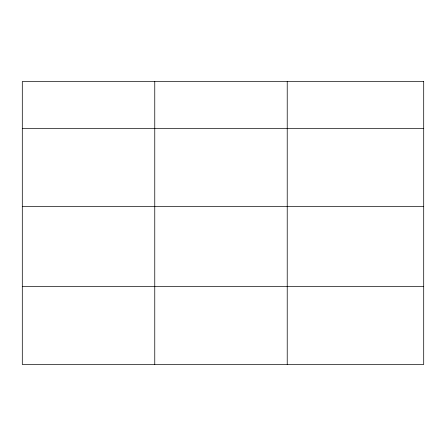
<?xml version="1.0" encoding="UTF-8"?>
<svg xmlns="http://www.w3.org/2000/svg" width="446" height="446" viewBox="0 0 446 446"><rect width="100%" height="100%" fill="white"/><g stroke="black" fill="none" stroke-linecap="round" stroke-linejoin="round"><path stroke-width="0.67" d="M22.3 128.632L423.7 128.632M22.3 206.465L423.7 206.465M22.3 286.655L423.7 286.655M287.224 81.512L287.224 364.488M154.762 81.512L154.762 364.488M423.7 81.512L22.3 81.512L22.3 364.488L423.7 364.488L423.7 81.512"/></g></svg>
